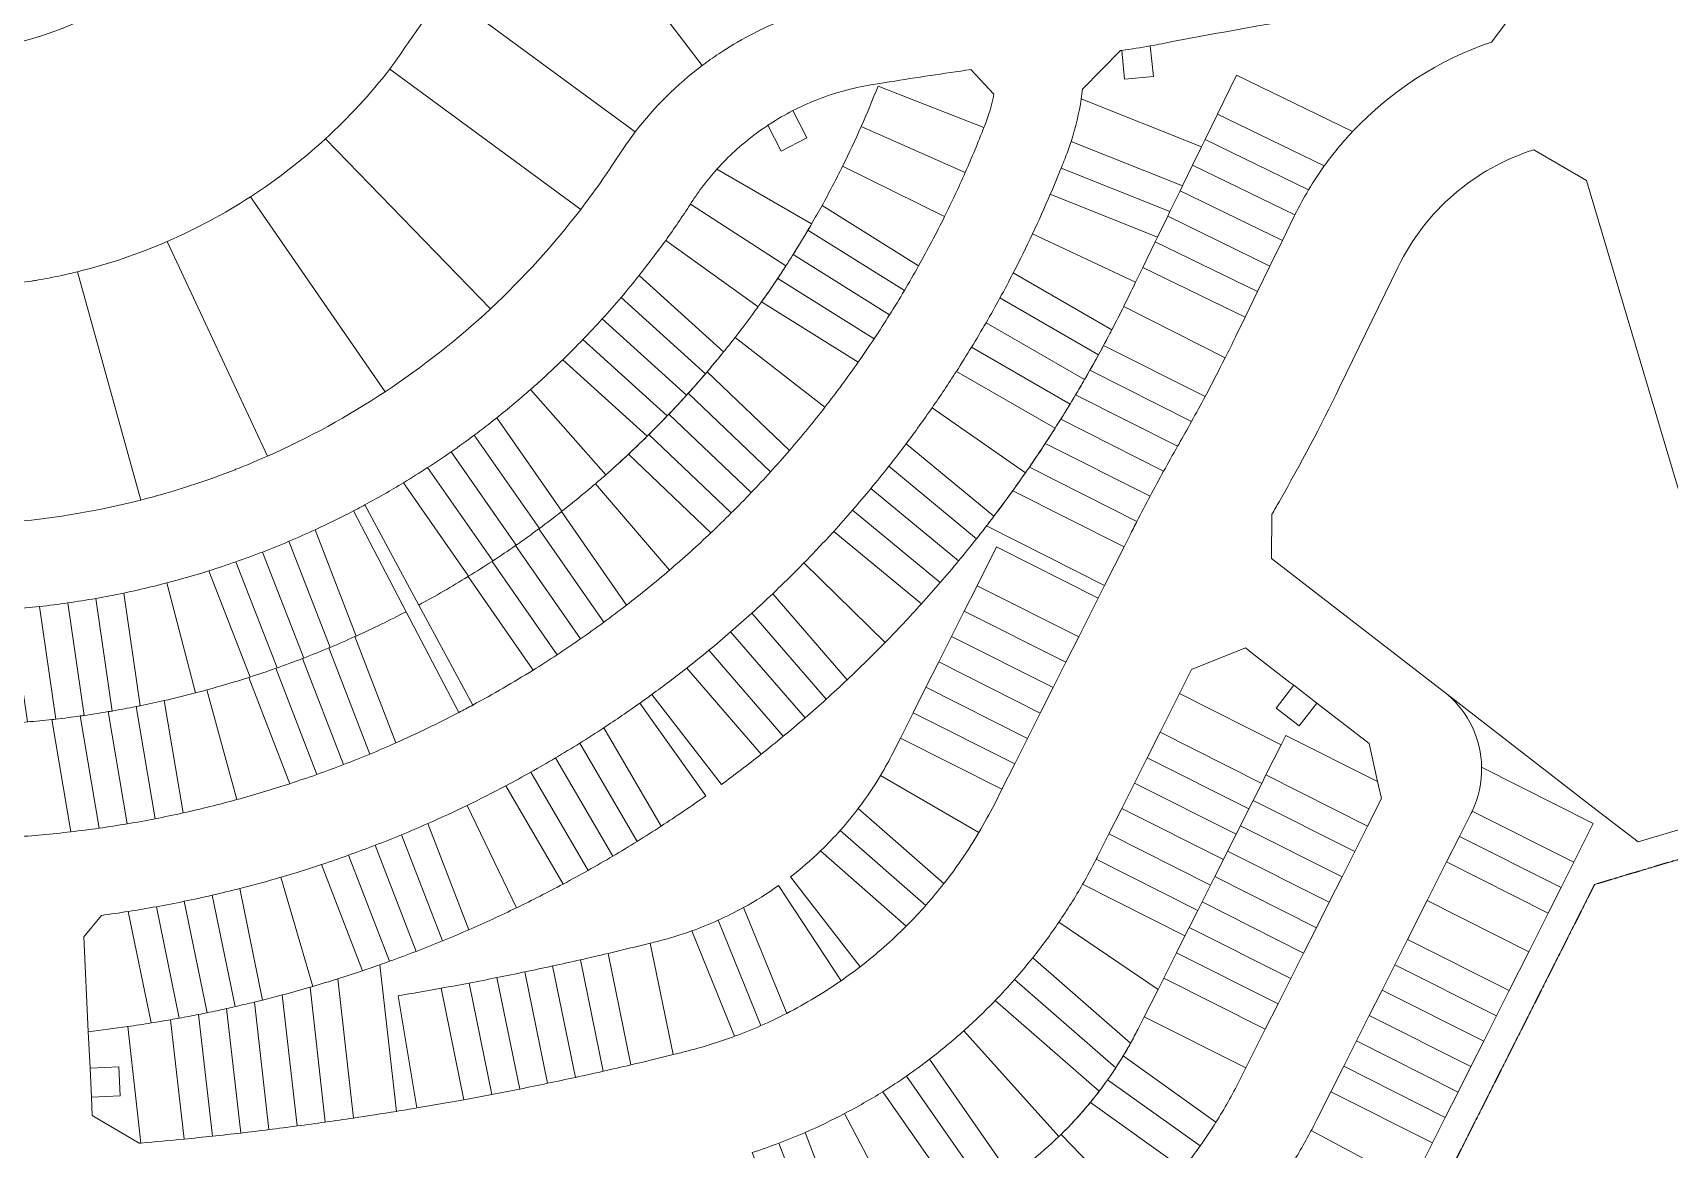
# Model space of a CAD drawing. Header units: centimetres. Extents: x -6122352 to 4157695, y -1694241 to 1947892.
# Drawn here: x -4495659 to -4150355, y -556729 to -321078 of the extents above; entities that cross this region are included whole.
import ezdxf

# ---------------------------------------------------------------- set-up
doc = ezdxf.new("R2010")
doc.units = ezdxf.units.CM
doc.header["$MEASUREMENT"] = 0
doc.linetypes.add('23585-XR-AR-DAMAC PLOT LIMITS$0$PHANTOM2', pattern=[1.25, 0.625, -0.125, 0.125, -0.125, 0.125, -0.125])
for name, color, linetype, lineweight, true_color in [('23585-XR-AR-DAMAC PLOT LIMITS$0$1-End units', 7, 'Continuous', 5, 0xf8991e), ('23585-XR-AR-DAMAC PLOT LIMITS$0$1-Open Space', 7, 'Continuous', 5, 0x90cf5a), ('23585-XR-AR-DAMAC PLOT LIMITS$0$1-Utility', 7, 'Continuous', 5, 0x8db1ff)]:
    doc.layers.add(name, color=color, linetype=linetype, lineweight=lineweight, true_color=true_color)
for name, color, linetype, lineweight in [('23585-XR-AR-DAMAC PLOT LIMITS$0$1-Mid units', 41, 'Continuous', 5), ('23585-XR-AR-DAMAC PLOT LIMITS$0$1-Recreational', 211, 'Continuous', 5), ('23585-XR-AR-DAMAC PLOT LIMITS$0$1-Retail', 10, 'Continuous', 5), ('23585-XR-AR-DAMAC PLOT LIMITS$0$1-V75', 142, 'Continuous', 5), ('A-ANNO-TEXT', 3, 'Continuous', 25)]:
    doc.layers.add(name, color=color, linetype=linetype, lineweight=lineweight)
doc.layers.add('23585-XR-AR-DAMAC PLOT LIMITS$0$D-Phase New', color=7, linetype='Continuous', true_color=0x000080)
doc.layers.add('23585-XR-AR-DAMAC PLOT LIMITS$0$PROJECT_LIMIT', color=1, linetype='Continuous')
doc.layers.add('@MI-REF LAYER', color=7, linetype='Continuous')

# ---------------------------------------------------------------- blocks, each defined once
blk = doc.blocks.new('23585-XR-AR-DAMAC PLOT LIMITS')
at = {"layer": '23585-XR-AR-DAMAC PLOT LIMITS$0$1-End units', "color": 251, "true_color": 0x636466}
for points in [[(497182.78, 2769243.51), (497159.48, 2769234.3), (497156.11, 2769242.81), (497181.46, 2769252.83, 0.032623)], [(497163.89, 2769223.14), (497165.68, 2769218.61), (497142.87, 2769207.63, 0.039156), (497137.68, 2769215.29), (497162.31, 2769227.14)], [(497170.5, 2769206.4), (497172.71, 2769200.82), (497173.99, 2769197.58), (497151.76, 2769188.46, 0.00898), (497148.14, 2769196.85), (497170.1, 2769207.42)], [(497198.52, 2769200.71), (497176.06, 2769192.31), (497176.04, 2769192.31, 0.00314), (497174.39, 2769196.57), (497173.99, 2769197.58), (497172.71, 2769200.82), (497195.03, 2769209.64), (497196.71, 2769205.38, -0.003235)], [(497201.67, 2769192.12), (497179.26, 2769183.6, 0.003365), (497178, 2769187.13, 0.004963), (497176.06, 2769192.31), (497198.52, 2769200.71, -0.005897)], [(497176.06, 2769192.31, -0.004963), (497178, 2769187.13), (497155.09, 2769179.89, 0.009023), (497151.76, 2769188.46), (497173.99, 2769197.58), (497174.39, 2769196.57, -0.00314), (497176.04, 2769192.31)], [(497132.62, 2769186.74), (497110.63, 2769177.1, 0.010869), (497106.75, 2769185.47), (497128.29, 2769196.05, -0.01087)], [(497326.71, 2769183.09), (497304.26, 2769174.57, 0.115953), (497298.8, 2769182.28), (497323.46, 2769191.64)], [(497136.54, 2769177.23), (497114.16, 2769168.56, 0.010882), (497110.63, 2769177.1), (497132.62, 2769186.74, -0.010884)], [(497140.52, 2769166.14), (497117.35, 2769159.74, 0.011044), (497114.16, 2769168.56), (497136.54, 2769177.23, -0.012461)], [(497187.62, 2769154.69, -0.001275), (497187.93, 2769153.3), (497164.52, 2769148.01, 0.009095), (497162.32, 2769157.01), (497185.23, 2769164.25, -0.008844)], [(497120.86, 2769148.27, -0.003378), (497121.61, 2769145.5), (497098.39, 2769139.43), (497098.29, 2769139.78, -0.040074), (497096.72, 2769148.58), (497118.73, 2769155.5, -0.008888)], [(497216.75, 2769149.54), (497190.67, 2769139.64, 0.00232), (497190.21, 2769142.18, 0.006017), (497188.92, 2769148.76), (497213.5, 2769158.1)], [(497190.21, 2769142.18), (497166.42, 2769138.87, 0.009168), (497164.52, 2769148.01), (497187.93, 2769153.3, -0.010185)], [(497123.72, 2769136.61, -0.001509), (497123.99, 2769135.35), (497100.5, 2769130.44, 0.012269), (497098.39, 2769139.43), (497121.61, 2769145.5, -0.010761)], [(497149.16, 2769131.41), (497125.5, 2769127.4, 0.009538), (497123.99, 2769135.35, 0.001509), (497123.72, 2769136.61), (497146.89, 2769143, -0.012503)], [(497125.5, 2769127.4, -0.004584), (497126.11, 2769123.55), (497102.17, 2769121.32, 0.012317), (497100.5, 2769130.44), (497123.99, 2769135.35, -0.009538)], [(497150.84, 2769119.73), (497126.86, 2769118.12, 0.006461), (497126.11, 2769123.55, 0.004584), (497125.5, 2769127.4), (497149.16, 2769131.41, -0.012482)], [(497353.67, 2769111.97), (497331.02, 2769104.02, 0.005102), (497330.14, 2769106.43), (497327.8, 2769112.58), (497350.24, 2769121.1), (497352.57, 2769114.95, -0.005293)], [(497194.36, 2769107.28), (497170.4, 2769105.96, 0.009), (497169.73, 2769115.1), (497193.52, 2769118.41, -0.010016)], [(497284.16, 2769108.36), (497286.29, 2769102.75), (497287.23, 2769100.27), (497262.65, 2769094.41, 0.018894), (497260.13, 2769103.51), (497282.74, 2769112.1)], [(497357.67, 2769098.87), (497333.9, 2769094.88, 0.019023), (497331.02, 2769104.02), (497353.67, 2769111.97, -0.022846)], [(497194.76, 2769096.05), (497170.74, 2769096.73, 0.009073), (497170.4, 2769105.96), (497194.36, 2769107.28, -0.01009)], [(497235.06, 2769101.32, -0.01729), (497237.3, 2769094.73), (497214.39, 2769087.59), (497214.35, 2769087.74, 0.017436), (497212.62, 2769092.8), (497211.41, 2769096.01), (497233.84, 2769104.53)], [(497289.54, 2769094.2), (497290.59, 2769091.42, -0.009795), (497291.69, 2769088.33), (497264.45, 2769085.28, 0.018626), (497262.65, 2769094.41), (497287.23, 2769100.27)], [(497313.03, 2769099.94, -0.02347), (497316.17, 2769090.33), (497292.63, 2769085.37, 0.009276), (497291.69, 2769088.33, 0.009795), (497290.59, 2769091.42), (497289.54, 2769094.2), (497311.97, 2769102.72)], [(497128.45, 2769087.67), (497104.45, 2769088.15, 0.012317), (497104.41, 2769097.42), (497128.35, 2769099.66, -0.014122)], [(497152.36, 2769083.99), (497128.37, 2769084.79, 0.003386), (497128.45, 2769087.67, 0.00766), (497128.48, 2769094.17), (497152.46, 2769095.79, -0.012483)], [(497240.26, 2769082.03), (497216.35, 2769079.44), (497216.32, 2769079.63, 0.026742), (497214.39, 2769087.59), (497237.3, 2769094.73, -0.031942), (497240.23, 2769082.23)], [(497128.45, 2769087.67, -0.003386), (497128.37, 2769084.79, -0.010736), (497127.87, 2769075.69), (497104.04, 2769078.88, 0.012317), (497104.45, 2769088.15)], [(497152.36, 2769083.99, -0.012357), (497151.68, 2769072.33), (497127.86, 2769075.54), (497127.87, 2769075.69, 0.010736), (497128.37, 2769084.79)], [(497295.99, 2769064.5, -0.001907), (497296.01, 2769063.86), (497266, 2769064.16, 0.018393), (497265.77, 2769073.35), (497294.71, 2769076.59, -0.036382)], [(497319.99, 2769065.13), (497295.99, 2769064.5, 0.027448), (497295.19, 2769073.64), (497318.71, 2769078.6, -0.031435)], [(497194.08, 2769072.06, -0.00948), (497193.13, 2769061.54), (497169.2, 2769063.53, 0.009083), (497170.07, 2769072.73)], [(497241.25, 2769057.12), (497217.34, 2769059.11, 0.027427), (497217.59, 2769067.5), (497241.51, 2769070.1, -0.03228)], [(497296.01, 2769063.86, -0.024859), (497295.81, 2769055.54, -0.014393), (497295.32, 2769050.75), (497265.54, 2769054.75, 0.018848), (497266, 2769064.16)], [(497319.59, 2769051.91), (497295.81, 2769055.54, 0.024859), (497296.01, 2769063.86, 0.001907), (497295.99, 2769064.5), (497319.99, 2769065.13, -0.030746)], [(497192.66, 2769057.51, -0.010227), (497191.02, 2769046.23), (497167.53, 2769051.31, 0.009087), (497168.84, 2769060.47)], [(497240.72, 2769052.2, -0.033311), (497238.05, 2769039.08), (497215.43, 2769047.45, 0.028433), (497217.01, 2769056.01)], [(497124.69, 2769051.9), (497124.66, 2769051.75, -0.014124), (497122.06, 2769040.04), (497098.79, 2769045.9, 0.012503), (497100.86, 2769055.09)], [(497148.48, 2769048.54, -0.015562), (497145.33, 2769034.18), (497122.06, 2769040.04, 0.014124), (497124.66, 2769051.75)], [(497121.3, 2769037.11, -0.013798), (497117.97, 2769025.88), (497095.57, 2769034.62, 0.012017), (497098.11, 2769043.3)], [(497292.89, 2769038.97, -0.011643), (497291.75, 2769035.24, -0.025939), (497288.58, 2769027.16), (497288.43, 2769026.83), (497261.89, 2769033.79, 0.01861), (497263.93, 2769042.86)], [(497144.49, 2769030.92, -0.015558), (497140.26, 2769016.84), (497117.88, 2769025.62), (497117.97, 2769025.88, 0.013798), (497121.3, 2769037.11)], [(497234.2, 2769027.71, -0.027112), (497229.55, 2769017.85, -0.000918), (497228.28, 2769015.51), (497207.68, 2769027.86, 0.000562), (497208.43, 2769029.24, 0.024609), (497211.68, 2769036.04)], [(497288.43, 2769026.83, -0.005197), (497287.69, 2769025.26, -0.00126), (497285.98, 2769021.76, -0.001938), (497283.32, 2769016.38), (497282.93, 2769015.59), (497259.23, 2769024.99, 0.018378), (497261.89, 2769033.79)], [(497186.07, 2769022.74, -0.009914), (497183.12, 2769012.1), (497160.13, 2769018.97, 0.00902), (497162.6, 2769027.82)], [(497228.28, 2769015.51, -0.003155), (497223.86, 2769007.49), (497203.26, 2769019.84, 0.003263), (497207.68, 2769027.86)], [(497183.12, 2769012.1, -0.009968), (497179.73, 2769001.52), (497157.36, 2769010.29, 0.008952), (497160.13, 2769018.97)], [(497109.23, 2769003.53), (497109.11, 2769003.28, -0.01092), (497105.06, 2768994.94, -0.002905), (497103.92, 2768992.75), (497082.7, 2769003.96, 0.012317), (497086.83, 2769012.27)], [(497103.92, 2768992.75, -0.008015), (497100.65, 2768986.79, -0.006093), (497098.03, 2768982.32), (497078.17, 2768995.87, 0.012318), (497082.7, 2769003.96)], [(497131.49, 2768994.5, -0.012357), (497126.41, 2768983.98), (497105.06, 2768994.94, 0.01092), (497109.11, 2769003.28)], [(497126.41, 2768983.98, -0.012357), (497120.82, 2768973.72), (497100.65, 2768986.79, 0.008015), (497103.92, 2768992.75, 0.002905), (497105.06, 2768994.94)], [(497170.97, 2768979.17, -0.004967), (497168.68, 2768974.14, -0.004932), (497166.31, 2768969.18), (497144.77, 2768979.75, 0.008881), (497148.6, 2768987.94)], [(497205.48, 2768976.54, -0.003465), (497200.07, 2768968.06), (497179.93, 2768981.11, 0.003283), (497184.89, 2768988.88)], [(497166.31, 2768969.18), (497166.04, 2768968.64, -0.005454), (497163.3, 2768963.22, -0.003832), (497161.29, 2768959.44), (497140.67, 2768971.77, 0.008811), (497144.77, 2768979.75)], [(497197.67, 2768964.37, -0.003156), (497192.6, 2768956.75), (497168.68, 2768974.14, 0.004966), (497170.97, 2768979.17, 0.003428), (497172.49, 2768982.68)], [(497107.78, 2768953.58, -0.012798), (497100.46, 2768943.95), (497081.89, 2768959.17, 0.004985), (497084.5, 2768962.5, 0.006093), (497087.61, 2768966.64)], [(497148.99, 2768938.84, -0.004511), (497146.19, 2768934.66, -0.007528), (497141.35, 2768927.81), (497125.95, 2768940.62), (497125.16, 2768946.45, 0.005599), (497128.36, 2768951.16)], [(497171.74, 2768927.4, -0.003155), (497166.21, 2768920.11), (497146.19, 2768934.66, 0.004511), (497148.99, 2768938.84, 0.00371), (497151.23, 2768942.31)]]:
    blk.add_lwpolyline(points, format="xyb", close=True, dxfattribs=at)
for points in [[(497334.21, 2769163.31), (497311.77, 2769154.8), (497308.53, 2769163.35), (497330.96, 2769171.87)], [(497291.69, 2769156.14), (497269.25, 2769147.63), (497266.71, 2769154.31), (497265.93, 2769156.37), (497286.2, 2769164.06), (497289.37, 2769162.25)], [(497337.46, 2769154.76), (497315.02, 2769146.24), (497311.77, 2769154.8), (497334.21, 2769163.31)], [(497269.25, 2769147.63), (497269.96, 2769145.76), (497247.52, 2769137.24), (497244.28, 2769145.79), (497266.71, 2769154.31)], [(497217.82, 2769146.74), (497221.07, 2769138.18), (497198.63, 2769129.66), (497195.38, 2769138.22)], [(497311.97, 2769102.72), (497289.54, 2769094.2), (497287.23, 2769100.27), (497286.29, 2769102.75), (497308.73, 2769111.27)]]:
    blk.add_lwpolyline(points, close=True, dxfattribs=at)
at = {"layer": '23585-XR-AR-DAMAC PLOT LIMITS$0$1-Mid units', "color": 251, "true_color": 0x636466}
for points in [[(497184.26, 2769237.64), (497161.68, 2769228.72), (497159.48, 2769234.3), (497182.78, 2769243.51, 0.020959)], [(497186.21, 2769231.96), (497163.89, 2769223.14), (497162.31, 2769227.14), (497161.68, 2769228.72), (497184.26, 2769237.64, 0.020807)], [(497166.09, 2769217.56), (497167.89, 2769213.01), (497145.6, 2769202.29, 0.002461), (497144.51, 2769204.54, 0.014784), (497142.87, 2769207.63), (497165.68, 2769218.61)], [(497168.3, 2769211.98), (497170.1, 2769207.42), (497148.14, 2769196.85, 0.005892), (497145.6, 2769202.29), (497167.89, 2769213.01)], [(497203.63, 2769186.44), (497181.17, 2769177.91, 0.003366), (497179.99, 2769181.47, 0.002022), (497179.26, 2769183.6), (497201.67, 2769192.12, -0.003875)], [(497179.99, 2769181.47), (497157.1, 2769174.24, 0.005895), (497155.09, 2769179.89), (497178, 2769187.13, -0.005387)], [(497205.5, 2769180.73), (497182.97, 2769172.17, 0.003375), (497181.86, 2769175.77, 0.002019), (497181.17, 2769177.91), (497203.63, 2769186.44, -0.003575), (497205.36, 2769181.17)], [(497181.86, 2769175.77), (497158.98, 2769168.54, 0.005892), (497157.1, 2769174.24), (497179.99, 2769181.47, -0.005385)], [(497207.38, 2769175.02), (497184.64, 2769166.39, 0.003394), (497183.61, 2769170.03, 0.00201), (497182.97, 2769172.17), (497205.5, 2769180.73, 0.003643)], [(497328.83, 2769177.48), (497306.4, 2769168.96), (497305.45, 2769171.44), (497304.43, 2769174.14, 0.005509), (497304.26, 2769174.57), (497326.71, 2769183.09)], [(497183.61, 2769170.03), (497160.71, 2769162.79, 0.005892), (497158.98, 2769168.54), (497181.86, 2769175.77, -0.005385)], [(497209.34, 2769169.35), (497186.19, 2769160.56, 0.003418), (497185.23, 2769164.25, 0.001994), (497184.64, 2769166.39), (497207.38, 2769175.02, 0.003641)], [(497185.23, 2769164.25), (497162.32, 2769157.01, 0.005896), (497160.71, 2769162.79), (497183.61, 2769170.03, -0.005388)], [(497211.39, 2769163.71), (497187.62, 2769154.69, 0.005426), (497186.19, 2769160.56), (497209.34, 2769169.35, 0.00364)], [(497142.33, 2769160.42), (497119.19, 2769154.03, 0.001821), (497118.73, 2769155.5, 0.005249), (497117.35, 2769159.74), (497140.52, 2769166.14, -0.006353)], [(497213.5, 2769158.1), (497188.92, 2769148.76, 0.004168), (497187.93, 2769153.3, 0.001275), (497187.62, 2769154.69), (497211.39, 2769163.71, 0.002019), (497212.56, 2769160.59)], [(497144, 2769154.65), (497120.86, 2769148.27, 0.007066), (497119.19, 2769154.03), (497142.33, 2769160.42, -0.006348)], [(497145.52, 2769148.85), (497122.38, 2769142.46, 0.003689), (497121.61, 2769145.5, 0.003378), (497120.86, 2769148.27), (497144, 2769154.65, -0.006349)], [(497146.89, 2769143), (497123.72, 2769136.61, 0.007072), (497122.38, 2769142.46), (497145.52, 2769148.85, -0.006353)], [(497191.23, 2769136.27), (497167.45, 2769132.96, 0.005896), (497166.42, 2769138.87), (497190.21, 2769142.18, -0.005386)], [(497192.12, 2769130.33), (497168.35, 2769127.02, 0.005892), (497167.45, 2769132.96), (497191.23, 2769136.27, -0.005385)], [(497192.89, 2769124.38), (497169.11, 2769121.07, 0.005892), (497168.35, 2769127.02), (497192.12, 2769130.33, -0.005386)], [(497126.92, 2769117.6), (497103.02, 2769115.37, 0.007976), (497102.17, 2769121.32), (497126.11, 2769123.55, -0.007072)], [(497193.52, 2769118.41), (497169.73, 2769115.1, 0.005895), (497169.11, 2769121.07), (497192.89, 2769124.38, -0.005387)], [(497279.9, 2769119.58), (497280.61, 2769117.71), (497258.17, 2769109.19, 0.00168), (497257.87, 2769109.98), (497256.04, 2769114.8), (497278.48, 2769123.32)], [(497127.57, 2769111.64), (497103.67, 2769109.4, 0.007968), (497103.02, 2769115.37), (497126.92, 2769117.6, -0.007066)], [(497151.47, 2769113.76), (497127.52, 2769112.15, 0.006461), (497126.92, 2769117.6), (497126.86, 2769118.12), (497150.84, 2769119.73, -0.006353)], [(497282.03, 2769113.97), (497282.74, 2769112.1), (497260.13, 2769103.51, 0.012007), (497258.17, 2769109.19), (497280.61, 2769117.71)], [(497128.04, 2769105.65), (497104.13, 2769103.42, 0.007967), (497103.67, 2769109.4), (497127.57, 2769111.64, -0.007067)], [(497151.95, 2769107.78), (497128.01, 2769106.17, 0.006461), (497127.57, 2769111.64), (497127.52, 2769112.15), (497151.47, 2769113.76, -0.006348)], [(497152.28, 2769101.79), (497128.33, 2769100.17, 0.006461), (497128.04, 2769105.65), (497128.01, 2769106.17), (497151.95, 2769107.78, -0.006349)], [(497128.35, 2769099.66), (497104.41, 2769097.42, 0.007976), (497104.13, 2769103.42), (497128.04, 2769105.65, -0.007072)], [(497152.46, 2769095.79), (497128.48, 2769094.17, 0.006461), (497128.35, 2769099.66), (497128.33, 2769100.17), (497152.28, 2769101.79, -0.006353)], [(497194.76, 2769096.05, -0.005386), (497194.78, 2769090.04), (497170.79, 2769090.72, 0.005895), (497170.74, 2769096.73)], [(497194.78, 2769090.04, -0.005384), (497194.68, 2769084.05), (497170.69, 2769084.72, 0.005892), (497170.79, 2769090.72)], [(497317.6, 2769084.5), (497294.12, 2769079.55, 0.009012), (497293.42, 2769082.49, 0.00893), (497292.63, 2769085.37), (497316.17, 2769090.33, -0.013937)], [(497293.42, 2769082.49), (497265.26, 2769079.33, 0.012005), (497264.45, 2769085.28), (497291.69, 2769088.33, -0.018208)], [(497194.68, 2769084.05, -0.005384), (497194.44, 2769078.05), (497170.45, 2769078.73, 0.005892), (497170.69, 2769084.72)], [(497318.71, 2769078.6), (497295.19, 2769073.64, 0.008924), (497294.71, 2769076.59, 0.009009), (497294.12, 2769079.55), (497317.6, 2769084.5, -0.013935)], [(497241.07, 2769076.08), (497217.21, 2769073.5), (497217.18, 2769073.69, 0.018953), (497216.35, 2769079.44), (497240.26, 2769082.03, -0.014425), (497241.04, 2769076.28)], [(497294.71, 2769076.59), (497265.77, 2769073.35, 0.012006), (497265.26, 2769079.33), (497293.42, 2769082.49, -0.018023)], [(497127.87, 2769075.69), (497127.86, 2769075.54, -0.00689), (497127.33, 2769069.71), (497103.53, 2769072.89, 0.007975), (497104.04, 2769078.88)], [(497194.44, 2769078.05, -0.005388), (497194.08, 2769072.06), (497170.07, 2769072.73, 0.005895), (497170.45, 2769078.73)], [(497241.51, 2769070.1), (497217.59, 2769067.5), (497217.58, 2769067.7, 0.018957), (497217.21, 2769073.5), (497241.07, 2769076.08, -0.014427), (497241.5, 2769070.3)], [(497127.33, 2769069.71), (497127.31, 2769069.56, -0.006884), (497126.62, 2769063.75), (497102.83, 2769066.93, 0.007968), (497103.53, 2769072.89)], [(497151.68, 2769072.33, -0.006353), (497151.11, 2769066.35), (497127.31, 2769069.56), (497127.33, 2769069.71, 0.00689), (497127.86, 2769075.54)], [(497151.11, 2769066.35, -0.006349), (497150.38, 2769060.4), (497126.6, 2769063.6), (497126.62, 2769063.75, 0.006884), (497127.31, 2769069.56)], [(497126.62, 2769063.75), (497126.6, 2769063.6, -0.006884), (497125.74, 2769057.82), (497101.94, 2769061, 0.007967), (497102.83, 2769066.93)], [(497150.38, 2769060.4, -0.006349), (497149.51, 2769054.46), (497125.71, 2769057.66), (497125.74, 2769057.82, 0.006884), (497126.6, 2769063.6)], [(497125.74, 2769057.82), (497125.71, 2769057.66, -0.00689), (497124.69, 2769051.9), (497100.86, 2769055.09, 0.007976), (497101.94, 2769061)], [(497149.51, 2769054.46, -0.006353), (497148.48, 2769048.54), (497124.66, 2769051.75), (497124.69, 2769051.9, 0.00689), (497125.71, 2769057.66)], [(497295.32, 2769050.75, -0.003548), (497295.16, 2769049.57, -0.014388), (497294.32, 2769044.83), (497264.88, 2769048.79, 0.012005), (497265.54, 2769054.75)], [(497191.02, 2769046.23, -0.005388), (497189.97, 2769040.32), (497166.51, 2769045.39, 0.005897), (497167.53, 2769051.31)], [(497294.32, 2769044.83, -0.003546), (497294.07, 2769043.67, -0.01448), (497292.89, 2769038.97), (497263.93, 2769042.86, 0.012006), (497264.88, 2769048.79)], [(497189.97, 2769040.32, -0.005385), (497188.8, 2769034.43), (497165.34, 2769039.5, 0.005893), (497166.51, 2769045.39)], [(497238.05, 2769039.08, -0.014939), (497236.29, 2769033.33), (497213.77, 2769041.66, 0.019645), (497215.43, 2769047.45)], [(497236.29, 2769033.33, -0.014913), (497234.2, 2769027.71), (497211.68, 2769036.04, 0.019588), (497213.77, 2769041.66)], [(497188.8, 2769034.43, -0.005384), (497187.5, 2769028.57), (497164.04, 2769033.65, 0.005892), (497165.34, 2769039.5)], [(497117.97, 2769025.88), (497117.88, 2769025.62, -0.00675), (497116.02, 2769020.2), (497093.65, 2769028.93, 0.007976), (497095.57, 2769034.62)], [(497187.5, 2769028.57, -0.005386), (497186.07, 2769022.74), (497162.6, 2769027.82, 0.005895), (497164.04, 2769033.65)], [(497116.02, 2769020.2), (497115.93, 2769019.94, -0.006745), (497113.91, 2769014.58), (497091.56, 2769023.3, 0.007967), (497093.65, 2769028.93)], [(497140.26, 2769016.84, -0.006353), (497138.28, 2769011.17), (497115.93, 2769019.94), (497116.02, 2769020.2, 0.006751), (497117.88, 2769025.62)], [(497282.93, 2769015.59, -0.001654), (497280.62, 2769011.02), (497280.21, 2769010.21), (497257.15, 2769019.37, 0.012005), (497259.23, 2769024.99)], [(497113.91, 2769014.58), (497113.81, 2769014.33, -0.006745), (497111.65, 2769009.02), (497089.28, 2769017.75, 0.007968), (497091.56, 2769023.3)], [(497111.65, 2769009.02), (497111.54, 2769008.77, -0.006751), (497109.23, 2769003.53), (497086.83, 2769012.27, 0.007976), (497089.28, 2769017.75)], [(497138.28, 2769011.17, -0.006349), (497136.15, 2769005.56), (497113.81, 2769014.33), (497113.91, 2769014.58, 0.006745), (497115.93, 2769019.94)], [(497223.86, 2769007.49, -0.002068), (497220.9, 2769002.27), (497200.31, 2769014.61, 0.002139), (497203.26, 2769019.84)], [(497280.21, 2769010.21, -0.001647), (497277.87, 2769005.68), (497277.44, 2769004.86), (497254.79, 2769013.84, 0.012008), (497257.15, 2769019.37)], [(497136.15, 2769005.56, -0.006349), (497133.89, 2769000), (497111.54, 2769008.77), (497111.65, 2769009.02, 0.006745), (497113.81, 2769014.33)], [(497220.9, 2769002.27, -0.002068), (497217.9, 2768997.07), (497197.31, 2769009.41, 0.002139), (497200.31, 2769014.61)], [(497133.89, 2769000, -0.006353), (497131.49, 2768994.5), (497109.11, 2769003.28), (497109.23, 2769003.53, 0.006751), (497111.54, 2769008.77)], [(497179.73, 2769001.52, -0.005387), (497177.72, 2768995.86), (497155.37, 2769004.62, 0.005895), (497157.36, 2769010.29)], [(497217.9, 2768997.07, -0.002068), (497214.86, 2768991.9), (497194.27, 2769004.24, 0.002138), (497197.31, 2769009.41)], [(497177.72, 2768995.86, -0.005385), (497175.59, 2768990.25), (497153.24, 2768999.01, 0.005892), (497155.37, 2769004.62)], [(497214.86, 2768991.9, -0.002068), (497211.78, 2768986.75), (497191.19, 2768999.09, 0.002138), (497194.27, 2769004.24)], [(497175.59, 2768990.25, -0.005385), (497173.34, 2768984.69), (497150.99, 2768993.45, 0.005892), (497153.24, 2768999.01)], [(497211.78, 2768986.75, -0.002068), (497208.65, 2768981.63), (497188.06, 2768993.97, 0.002139), (497191.19, 2768999.09)], [(497098.03, 2768982.32, -0.000979), (497097.6, 2768981.61, -0.006093), (497094.86, 2768977.22), (497075.02, 2768990.75, 0.007976), (497078.17, 2768995.87)], [(497173.34, 2768984.69, -0.001961), (497172.49, 2768982.68, -0.003427), (497170.97, 2768979.17), (497148.6, 2768987.94, 0.005895), (497150.99, 2768993.45)], [(497208.65, 2768981.63, -0.002068), (497205.48, 2768976.54), (497184.89, 2768988.88, 0.002139), (497188.06, 2768993.97)], [(497094.86, 2768977.22, -0.000973), (497094.41, 2768976.53, -0.006093), (497091.55, 2768972.22), (497071.72, 2768985.74, 0.007967), (497075.02, 2768990.75)], [(497120.82, 2768973.72, -0.006353), (497117.76, 2768968.56), (497097.6, 2768981.61, 0.000979), (497098.03, 2768982.32, 0.006093), (497100.65, 2768986.79)], [(497091.55, 2768972.22, -0.000974), (497091.08, 2768971.54, -0.006093), (497088.1, 2768967.31), (497068.26, 2768980.84, 0.007968), (497071.72, 2768985.74)], [(497088.1, 2768967.31, -0.000979), (497087.61, 2768966.64, -0.006093), (497084.5, 2768962.5), (497064.64, 2768976.04, 0.007976), (497068.26, 2768980.84)], [(497117.76, 2768968.56, -0.006348), (497114.56, 2768963.48), (497094.41, 2768976.53, 0.000973), (497094.86, 2768977.22, 0.006093), (497097.6, 2768981.61)], [(497114.56, 2768963.48, -0.006349), (497111.24, 2768958.49), (497091.08, 2768971.54, 0.000973), (497091.55, 2768972.22, 0.006093), (497094.41, 2768976.53)], [(497192.6, 2768956.75, -0.002069), (497189.22, 2768951.78), (497166.04, 2768968.64), (497166.31, 2768969.18, 0.004932), (497168.68, 2768974.14)], [(497111.24, 2768958.49, -0.006353), (497107.78, 2768953.58), (497087.61, 2768966.64, 0.000979), (497088.1, 2768967.31, 0.006093), (497091.08, 2768971.54)], [(497161.29, 2768959.44, -0.001603), (497160.44, 2768957.87, -0.003784), (497158.38, 2768954.19), (497137.78, 2768966.51, 0.005896), (497140.67, 2768971.77)], [(497158.38, 2768954.19, -0.001638), (497157.48, 2768952.61, -0.003747), (497155.36, 2768949.01), (497134.76, 2768961.32, 0.005892), (497137.78, 2768966.51)], [(497189.22, 2768951.78, -0.002068), (497185.81, 2768946.85), (497163.3, 2768963.22, 0.005454), (497166.04, 2768968.64)], [(497185.81, 2768946.85, -0.002068), (497182.35, 2768941.94), (497160.44, 2768957.87, 0.001603), (497161.29, 2768959.44, 0.003832), (497163.3, 2768963.22)], [(497155.36, 2768949.01, -0.001663), (497154.41, 2768947.42, -0.003721), (497152.23, 2768943.89), (497131.62, 2768956.21, 0.005892), (497134.76, 2768961.32)], [(497152.23, 2768943.89, -0.001677), (497151.23, 2768942.31, -0.00371), (497148.99, 2768938.84), (497128.36, 2768951.16, 0.005896), (497131.62, 2768956.21)], [(497182.35, 2768941.94, -0.002068), (497178.86, 2768937.07), (497157.48, 2768952.61, 0.001638), (497158.38, 2768954.19, 0.003783), (497160.44, 2768957.87)], [(497178.86, 2768937.07, -0.002068), (497175.32, 2768932.22), (497154.41, 2768947.42, 0.001663), (497155.36, 2768949.01, 0.003747), (497157.48, 2768952.61)], [(497175.32, 2768932.22, -0.002068), (497171.74, 2768927.4), (497151.23, 2768942.31, 0.001677), (497152.23, 2768943.89, 0.003721), (497154.41, 2768947.42)]]:
    blk.add_lwpolyline(points, format="xyb", close=True, dxfattribs=at)
for points in [[(497188.41, 2769226.38), (497166.09, 2769217.56), (497165.68, 2769218.61), (497163.89, 2769223.14), (497186.21, 2769231.96), (497186.31, 2769231.7)], [(497190.62, 2769220.8), (497168.3, 2769211.98), (497167.89, 2769213.01), (497166.09, 2769217.56), (497188.41, 2769226.38)], [(497192.82, 2769215.22), (497170.5, 2769206.4), (497170.1, 2769207.42), (497168.3, 2769211.98), (497190.62, 2769220.8)], [(497195.03, 2769209.64), (497172.71, 2769200.82), (497170.5, 2769206.4), (497192.82, 2769215.22)], [(497330.96, 2769171.87), (497308.53, 2769163.35), (497306.4, 2769168.96), (497328.83, 2769177.48)], [(497293.82, 2769150.54), (497271.38, 2769142.02), (497269.96, 2769145.76), (497269.25, 2769147.63), (497291.69, 2769156.14)], [(497339.59, 2769149.15), (497317.15, 2769140.63), (497315.02, 2769146.24), (497337.46, 2769154.76)], [(497295.95, 2769144.93), (497273.51, 2769136.41), (497272.09, 2769140.15), (497271.38, 2769142.02), (497293.82, 2769150.54)], [(497341.72, 2769143.54), (497319.28, 2769135.02), (497317.15, 2769140.63), (497339.59, 2769149.15)], [(497271.38, 2769142.02), (497272.09, 2769140.15), (497249.65, 2769131.63), (497247.52, 2769137.24), (497269.96, 2769145.76)], [(497298.08, 2769139.32), (497275.64, 2769130.8), (497274.22, 2769134.54), (497273.51, 2769136.41), (497295.95, 2769144.93)], [(497343.85, 2769137.93), (497321.41, 2769129.41), (497319.28, 2769135.02), (497341.72, 2769143.54)], [(497273.51, 2769136.41), (497274.22, 2769134.54), (497251.78, 2769126.02), (497249.65, 2769131.63), (497272.09, 2769140.15)], [(497300.21, 2769133.71), (497277.77, 2769125.19), (497276.35, 2769128.93), (497275.64, 2769130.8), (497298.08, 2769139.32)], [(497223.19, 2769132.57), (497200.76, 2769124.05), (497198.63, 2769129.66), (497221.07, 2769138.18)], [(497345.98, 2769132.32), (497323.54, 2769123.8), (497321.41, 2769129.41), (497343.85, 2769137.93)], [(497225.32, 2769126.96), (497202.89, 2769118.44), (497200.76, 2769124.05), (497223.19, 2769132.57)], [(497275.64, 2769130.8), (497276.35, 2769128.93), (497253.91, 2769120.41), (497251.78, 2769126.02), (497274.22, 2769134.54)], [(497302.34, 2769128.1), (497279.9, 2769119.58), (497278.48, 2769123.32), (497277.77, 2769125.19), (497300.21, 2769133.71)], [(497348.11, 2769126.71), (497325.67, 2769118.19), (497323.54, 2769123.8), (497345.98, 2769132.32)], [(497277.77, 2769125.19), (497278.48, 2769123.32), (497256.04, 2769114.8), (497253.91, 2769120.41), (497276.35, 2769128.93)], [(497304.47, 2769122.49), (497282.03, 2769113.97), (497280.61, 2769117.71), (497279.9, 2769119.58), (497302.34, 2769128.1)], [(497227.45, 2769121.35), (497205.02, 2769112.83), (497202.89, 2769118.44), (497225.32, 2769126.96)], [(497350.24, 2769121.1), (497327.8, 2769112.58), (497325.67, 2769118.19), (497348.11, 2769126.71)], [(497227.45, 2769121.35), (497229.58, 2769115.74), (497207.15, 2769107.23), (497205.02, 2769112.83)], [(497306.6, 2769116.88), (497284.16, 2769108.36), (497282.74, 2769112.1), (497282.03, 2769113.97), (497304.47, 2769122.49)], [(497231.71, 2769110.14), (497209.28, 2769101.62), (497207.15, 2769107.23), (497229.58, 2769115.74)], [(497308.73, 2769111.27), (497286.29, 2769102.75), (497284.16, 2769108.36), (497306.6, 2769116.88)], [(497233.84, 2769104.53), (497211.41, 2769096.01), (497209.28, 2769101.62), (497231.71, 2769110.14)]]:
    blk.add_lwpolyline(points, close=True, dxfattribs=at)
at = {"layer": '23585-XR-AR-DAMAC PLOT LIMITS$0$1-Open Space', "color": 251, "true_color": 0x636466}
for points in [[(497032.02, 2769123.3, -0.001279), (497034.52, 2769111.91, -0.041709), (497036.2, 2769092, -0.041713), (497034.55, 2769072.09, -0.04169), (497029.63, 2769052.73, -0.041691), (497021.56, 2769034.45, -0.006658), (497019.99, 2769031.67), (497019.84, 2769031.42, -0.010207), (497017.29, 2769027.24, -0.001276), (497016.96, 2769026.73, -0.001914), (497016.45, 2769025.96, -0.021006)], [(496970.02, 2769047.14, 0.120407), (496984.6, 2769077.01, 0.037488)], [(497345.53, 2769222.37), (497332.7, 2769195.98), (497320.83, 2769193.93), (497282.62, 2769187.34, -0.213234), (497298.8, 2769182.28), (497323.46, 2769191.64), (497326.71, 2769183.09), (497328.83, 2769177.48), (497330.96, 2769171.87), (497334.21, 2769163.31), (497337.46, 2769154.76), (497339.59, 2769149.15), (497341.72, 2769143.54), (497343.85, 2769137.93), (497345.98, 2769132.32), (497348.11, 2769126.71), (497350.24, 2769121.1), (497352.57, 2769114.95, -0.005293)]]:
    blk.add_lwpolyline(points, format="xyb", dxfattribs=at)
for points in [[(497187.32, 2769287.19, 0.122489), (497181.46, 2769252.83), (497156.11, 2769242.81), (497159.48, 2769234.3), (497161.68, 2769228.72), (497162.31, 2769227.14), (497137.68, 2769215.29, 0.008584), (497136.38, 2769216.85), (497135.79, 2769228.25), (497135.94, 2769228.47), (497140.84, 2769224.81), (497144.49, 2769229.7), (497139.3, 2769233.57, 0.003925), (497140.62, 2769235.69, -0.019121), (497181.07, 2769296.6), (497166.25, 2769307.33, 0.001432), (497162.99, 2769302.79), (497121.67, 2769330.96), (497121.79, 2769331.13), (497183.69, 2769301.04), (497186.16, 2769293.54)], [(497128.29, 2769196.05), (497106.75, 2769185.47, -0.010869), (497110.63, 2769177.1, -0.010882), (497114.16, 2769168.56, -0.011044), (497117.35, 2769159.74, -0.00525), (497118.73, 2769155.5), (497096.72, 2769148.58, -0.047975), (497096.71, 2769159.26, -0.003628), (497096.79, 2769160.08, -0.007252), (497096.99, 2769161.69, -0.004722), (497097.15, 2769162.73), (497103.05, 2769161.12), (497104.66, 2769167), (497098.43, 2769168.71, -0.024114), (497100.1, 2769173.83, -0.014221), (497101.31, 2769176.77), (497101.49, 2769177.16), (497101.66, 2769177.52), (497101.83, 2769177.89), (497102, 2769178.25), (497102.18, 2769178.61), (497102.36, 2769178.97), (497102.55, 2769179.35, -0.026737), (497105.54, 2769184.52), (497106.6, 2769186.14), (497107.67, 2769187.77), (497107.75, 2769187.89, -0.004528), (497117.42, 2769202.27), (497124.52, 2769202.36, -0.042384), (497128.1, 2769196.45)], [(497217.82, 2769146.74), (497195.38, 2769138.22), (497198.63, 2769129.66), (497200.76, 2769124.05), (497202.89, 2769118.44), (497205.02, 2769112.83), (497207.15, 2769107.23), (497209.28, 2769101.62), (497211.41, 2769096.01), (497212.62, 2769092.8, -0.017436), (497214.35, 2769087.74), (497214.39, 2769087.59, -0.026742), (497216.32, 2769079.63), (497216.35, 2769079.44, -0.018953), (497217.18, 2769073.69), (497217.21, 2769073.5, -0.018957), (497217.58, 2769067.7), (497217.59, 2769067.5, -0.027427), (497217.34, 2769059.11), (497241.25, 2769057.12, -0.012307), (497240.72, 2769052.2), (497217.01, 2769056.01, -0.028433), (497215.43, 2769047.45, -0.019645), (497213.77, 2769041.66, -0.019588), (497211.68, 2769036.04, -0.024609), (497208.43, 2769029.24, -0.000562), (497207.68, 2769027.86, -0.003263), (497203.26, 2769019.84, -0.002139), (497200.31, 2769014.61, -0.002139), (497197.31, 2769009.41, -0.002138), (497194.27, 2769004.24, -0.002138), (497191.19, 2768999.09, -0.002139), (497188.06, 2768993.97, -0.002139), (497184.89, 2768988.88, -0.003283), (497179.93, 2768981.11), (497200.07, 2768968.06, -0.001517), (497197.67, 2768964.37), (497172.49, 2768982.68, 0.00196), (497173.34, 2768984.69, 0.005385), (497175.59, 2768990.25, 0.005385), (497177.72, 2768995.86, 0.005387), (497179.73, 2769001.52, 0.009968), (497183.12, 2769012.1, 0.009914), (497186.07, 2769022.74, 0.005386), (497187.5, 2769028.57, 0.005384), (497188.8, 2769034.43, 0.005385), (497189.97, 2769040.32, 0.005388), (497191.02, 2769046.23, 0.010227), (497192.66, 2769057.51), (497168.84, 2769060.47, 0.003024), (497169.2, 2769063.53), (497193.13, 2769061.54, 0.00948), (497194.08, 2769072.06, 0.005388), (497194.44, 2769078.05, 0.005384), (497194.68, 2769084.05, 0.005384), (497194.78, 2769090.04, 0.005386), (497194.76, 2769096.05, 0.01009), (497194.36, 2769107.28, 0.010016), (497193.52, 2769118.41, 0.005387), (497192.89, 2769124.38, 0.005386), (497192.12, 2769130.33, 0.005385), (497191.23, 2769136.27, 0.003065), (497190.67, 2769139.64), (497216.75, 2769149.54)], [(497122.06, 2769040.04), (497145.33, 2769034.18, -0.003565), (497144.49, 2769030.92), (497121.3, 2769037.11), (497098.11, 2769043.3, 0.003567), (497098.79, 2769045.9)], [(497166.21, 2768920.11), (497165.97, 2768919.8), (497155, 2768916.46), (497152.01, 2768918.95), (497155.91, 2768923.64), (497151.21, 2768927.55), (497147.31, 2768922.86), (497141.35, 2768927.81, 0.007528), (497146.19, 2768934.66)]]:
    blk.add_lwpolyline(points, format="xyb", close=True, dxfattribs=at)
blk.add_lwpolyline([(497083.03, 2768673.78), (497094.9, 2768682.37), (497106.67, 2768691.09), (497118.34, 2768699.93), (497129.93, 2768708.89), (497141.41, 2768717.97), (497152.79, 2768727.16), (497206.87, 2768779.29), (497256.16, 2768835.96), (497300.29, 2768896.75), (497338.9, 2768961.18), (497371.71, 2769028.75), (497381.73, 2769055.05), (497333.11, 2769183.1), (497350.92, 2769219.74)], dxfattribs=at)
blk.add_lwpolyline([(497248.4, 2769162.86), (497258.25, 2769164.56), (497259.24, 2769164.73), (497260.28, 2769158.72), (497266.33, 2769159.76), (497265.3, 2769165.77), (497279.04, 2769168.15), (497286.2, 2769164.06), (497265.93, 2769156.37), (497266.71, 2769154.31), (497244.28, 2769145.79), (497242.26, 2769151.09), (497246.56, 2769162.54)], close=True, dxfattribs=at)
at = {"layer": '23585-XR-AR-DAMAC PLOT LIMITS$0$1-Recreational', "color": 251, "true_color": 0x636466}
blk.add_lwpolyline([(496984.6, 2769077.01, -0.120409), (496970.02, 2769047.14, -0.024816), (496936.94, 2769011.15, 0.227098), (496886.78, 2768877.73), (496831.58, 2768929.56)], format="xyb", dxfattribs=at)
at = {"layer": '23585-XR-AR-DAMAC PLOT LIMITS$0$1-Retail', "color": 251, "true_color": 0x636466}
blk.add_lwpolyline([(497345.53, 2769222.37), (497222.4, 2769282.22), (497210.13, 2769278.42, 0.205918), (497209, 2769240.67), (497219.4, 2769214.35, -0.016592), (497228.6, 2769188.6, 0.00195), (497229.54, 2769185.72), (497236.37, 2769179.35), (497282.62, 2769187.34), (497320.83, 2769193.93), (497332.7, 2769195.98)], format="xyb", close=True, dxfattribs=at)
at = {"layer": '23585-XR-AR-DAMAC PLOT LIMITS$0$1-Utility', "color": 251, "true_color": 0x636466}
for points in [[(497144.49, 2769229.7), (497140.84, 2769224.81), (497135.94, 2769228.47, 0.009599), (497139.3, 2769233.57)], [(497104.66, 2769167), (497103.05, 2769161.12), (497097.15, 2769162.73, -0.00253), (497097.24, 2769163.29, -0.02485), (497098.43, 2769168.71)]]:
    blk.add_lwpolyline(points, format="xyb", close=True, dxfattribs=at)
for points in [[(497265.3, 2769165.77), (497266.33, 2769159.76), (497260.28, 2769158.72), (497259.24, 2769164.73)], [(497155.91, 2768923.64), (497152.01, 2768918.95), (497147.31, 2768922.86), (497151.21, 2768927.55)]]:
    blk.add_lwpolyline(points, close=True, dxfattribs=at)
at = {"layer": '23585-XR-AR-DAMAC PLOT LIMITS$0$1-V75', "color": 251, "true_color": 0x636466}
for points in [[(497082.99, 2769180.33, 0.048994), (497079.19, 2769166.34, 0.007252), (497078.87, 2769164.21, 0.007252), (497078.6, 2769162.08, 0.003628), (497078.49, 2769161.01), (497028.33, 2769165.56, -0.07155), (497036.22, 2769198.8)], [(497078.49, 2769161.01, 0.067278), (497079.28, 2769141.16), (497030.12, 2769131.44, -0.071551), (497028.33, 2769165.56)], [(497083.57, 2769121.62), (497034.52, 2769111.91, 0.001279), (497032.02, 2769123.3), (497030.49, 2769129.62, -0.003855), (497030.12, 2769131.44), (497079.28, 2769141.16, 0.020833), (497080.6, 2769135.13, -0.020343)], [(497086.18, 2769093.45), (497036.2, 2769092, 0.041709), (497034.52, 2769111.91), (497083.57, 2769121.62, -0.041687)], [(497084.08, 2769065.22), (497034.55, 2769072.09, 0.041713), (497036.2, 2769092), (497086.18, 2769093.45, -0.041688)], [(497084.08, 2769065.22, -0.041689), (497077.34, 2769037.74), (497029.63, 2769052.73, 0.04169), (497034.55, 2769072.09)], [(497077.34, 2769037.74, -0.002222), (497076.85, 2769036.31, -0.00208), (497076.38, 2769034.98, -0.006034), (497074.96, 2769031.13, -0.001207), (497074.67, 2769030.36, -0.001207), (497074.37, 2769029.6, -0.001207), (497074.07, 2769028.83, -0.001207), (497073.76, 2769028.07, -0.005075), (497072.43, 2769024.89, -0.021432), (497066.12, 2769011.76), (497021.56, 2769034.45, 0.041691), (497029.63, 2769052.73)], [(497066.12, 2769011.76), (497066.11, 2769011.73, -0.003526), (497064.96, 2769009.63, -0.038114), (497050.75, 2768988), (497010.57, 2769017.78, 0.021006), (497016.45, 2769025.96, 0.001996), (497016.96, 2769026.73, 0.001615), (497017.29, 2769027.24, 0.010172), (497019.84, 2769031.42), (497019.99, 2769031.67, 0.006658), (497021.56, 2769034.45)]]:
    blk.add_lwpolyline(points, format="xyb", close=True, dxfattribs=at)
at = {"layer": '23585-XR-AR-DAMAC PLOT LIMITS$0$D-Phase New', "color": 8, "const_width": 0.1}
blk.add_lwpolyline([(497536.81, 2769352.14), (497584.9, 2769406.41), (497631.67, 2769450.47), (497321.18, 2769786.63), (497249.2, 2769738.1), (497196.84, 2769708.74), (496968.84, 2769577.18), (496894.23, 2769525.45), (496774.4, 2769438.43), (496699.47, 2769372.26), (496681.41, 2769354.87), (497226.77, 2768802.17), (497256.16, 2768835.96), (497300.28, 2768896.74), (497338.9, 2768961.17), (497371.7, 2769028.74), (497381.73, 2769055.04), (497333.11, 2769183.1), (497381.2, 2769282.03), (497510.83, 2769316.9)], close=True, dxfattribs=at)
at = {"layer": '23585-XR-AR-DAMAC PLOT LIMITS$0$PROJECT_LIMIT', "linetype": '23585-XR-AR-DAMAC PLOT LIMITS$0$PHANTOM2', "ltscale": 5}
blk.add_lwpolyline([(497381.2, 2769282.03), (497333.11, 2769183.1), (497381.73, 2769055.04), (497371.7, 2769028.74), (497338.9, 2768961.17), (497300.28, 2768896.74), (497256.16, 2768835.96), (497206.87, 2768779.28), (497152.79, 2768727.16), (497141.4, 2768717.96), (497129.92, 2768708.89), (497118.34, 2768699.93), (497106.66, 2768691.09), (497094.89, 2768682.37), (497083.03, 2768673.77)], dxfattribs=at)
blk = doc.blocks.new('A$Cf093b529')
at = {"layer": 'A-ANNO-TEXT'}
blk.add_blockref('23585-XR-AR-DAMAC PLOT LIMITS', (-495391.99, -2768603.44), dxfattribs=at)

msp = doc.modelspace()

# ---------------------------------------------------------------- block references
at = {"layer": '@MI-REF LAYER', "xscale": 999.9999999999999, "yscale": 999.9999999999999, "zscale": 999.9999999999999, "rotation": 312.4882903633292}
msp.add_blockref('A$Cf093b529', (-5904718.73535, 539022.72011), dxfattribs=at)

doc.saveas('drawing.dxf')
